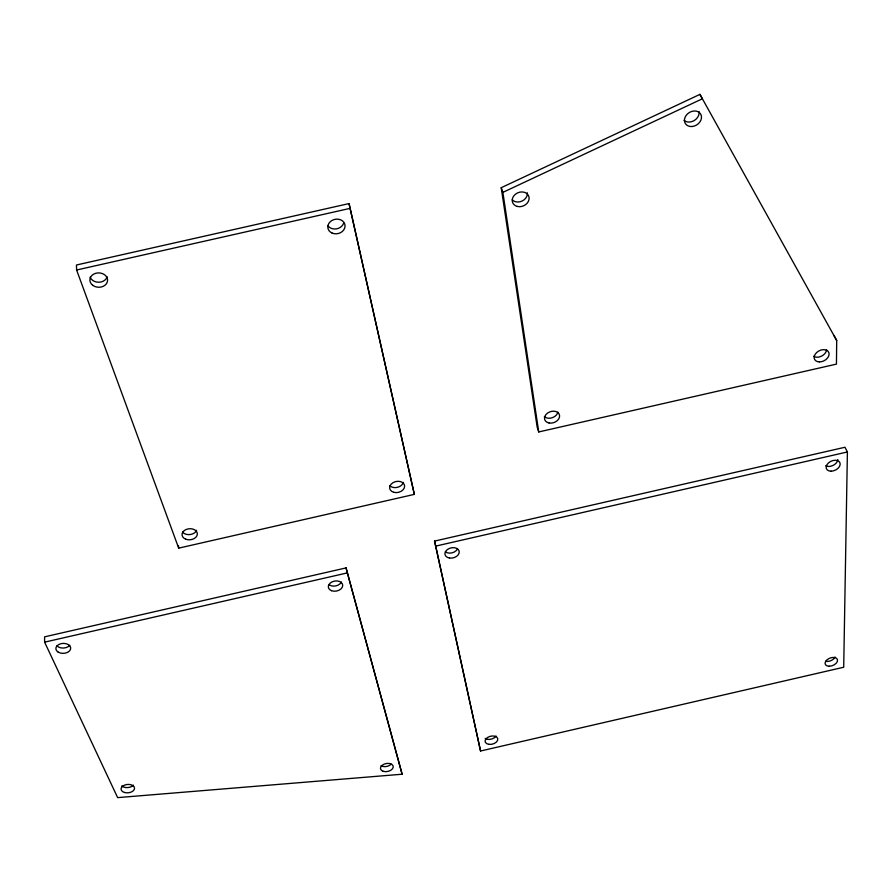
<?xml version="1.0" encoding="UTF-8"?>
<svg xmlns="http://www.w3.org/2000/svg" width="892" height="892" viewBox="0 0 892 892"><rect width="100%" height="100%" fill="white"/><g stroke="black" fill="none" stroke-linecap="round" stroke-linejoin="round"><path stroke-width="1.34" d="M836.696 340.499L836.451 364.114L538.735 431.951L537.162 427.056L501.226 187.699L699.941 94.374L836.696 340.499L834.154 335.849M847.4 451.965L843.709 667.238L480.554 751.008L434.538 541.098L844.969 447.26L847.4 451.965L435.731 546.105L480.554 751.008M538.735 431.951L502.876 192.371L702.361 98.789L699.941 94.374M346.04 567.914L44.6 636.843L44.611 642.151L117.644 797.626L402.114 774.223L346.04 567.914L402.114 774.223M44.611 642.151L346.966 572.987M178.69 548.145L414.345 494.38L349.04 203.577L76.467 265.002L76.6 270.008L178.69 548.145L178.478 545.558M76.6 270.008L350.166 208.349M501.226 187.699L502.876 192.371M434.538 541.098L435.731 546.105M414.345 494.38L349.04 203.577M403.329 482.36A7.56 5.564 -12.5 0 1 397.419 487.322A7.56 5.564 -12.5 0 1 389.782 485.661M196.563 530.283A7.649 5.53 -5.2 0 1 190.119 534.542A7.649 5.53 -5.2 0 1 182.57 532.1M343.688 223.022A8.652 7.281 -11.7 0 1 336.574 228.854A8.652 7.281 -11.7 0 1 327.977 225.843M107.129 276.743A8.831 7.181 2 0 1 98.901 282.251A8.831 7.181 2 0 1 90.103 277.156M69.743 645.284A7.415 4.995 -2.4 0 1 56.932 645.875M391.153 764.232A6.467 4.047 -11.2 0 1 381.029 765.704M341.424 582.041A7.236 5.073 -10.1 0 1 329.226 584.829M133.421 785.15A6.746 4.192 -5.2 0 1 121.791 785.874M457.518 548.948A7.247 5.107 -13.9 0 1 445.331 551.836M837.789 459.547A7.381 4.962 -25 0 1 833.251 465.301A7.381 4.962 -25 0 1 825.669 465.758M835.113 657.047A6.534 3.981 -21.5 0 1 825.713 661.34M496.063 736.034A6.467 4.07 -13.7 0 1 485.148 738.42M826.583 349.753A7.872 5.564 -27.4 0 1 821.588 356.098A7.872 5.564 -27.4 0 1 813.593 356.287M698.993 111.533A8.976 7.214 -32.6 0 1 694.154 120.587A8.976 7.214 -32.6 0 1 684.086 120.364M557.857 412.126A7.705 5.731 -18.8 0 1 552.204 417.724A7.705 5.731 -18.8 0 1 544.354 416.62M527.328 192.784A8.63 7.125 -23 0 1 522.099 201.046A8.63 7.125 -23 0 1 512.253 199.864M92.723 285.295A8.864 7.192 1.8 0 0 107.374 281.749A8.864 7.192 1.8 0 0 96.091 273.186A8.864 7.192 1.8 0 0 92.723 285.295M393.74 492.306A7.582 5.564 -12.5 0 0 404.622 485.895A7.582 5.564 -12.5 0 0 393.026 482.661A7.582 5.564 -12.5 0 0 393.74 492.306M185.759 539.192A7.671 5.53 -5.2 0 0 197.344 534.007A7.671 5.53 -5.2 0 0 185.96 529.58A7.671 5.53 -5.2 0 0 185.759 539.192M332.158 233.102A8.686 7.292 -11.7 0 0 345.059 225.921A8.686 7.292 -11.7 0 0 332.069 220.402A8.686 7.292 -11.7 0 0 332.158 233.102M58.192 652.13A7.437 4.995 -2.4 0 0 70.513 649.331A7.437 4.995 -2.4 0 0 61.124 643.645A7.437 4.995 -2.4 0 0 58.192 652.13M331.478 590.671A7.259 5.073 -10.1 0 0 342.706 585.788A7.259 5.073 -10.1 0 0 332.37 581.751A7.259 5.073 -10.1 0 0 331.478 590.671M383.159 771.312A6.489 4.047 -11.2 0 0 393.238 767.142A6.489 4.047 -11.2 0 0 384.162 764.121A6.489 4.047 -11.2 0 0 383.159 771.312M124.49 792.475A6.757 4.192 -5.2 0 0 134.547 788.216A6.757 4.192 -5.2 0 0 124.389 785.194A6.757 4.192 -5.2 0 0 124.49 792.475M488.905 744.341A6.478 4.059 -13.7 0 0 497.781 738.81A6.478 4.059 -13.7 0 0 487.668 737.405A6.478 4.059 -13.7 0 0 488.905 744.341M449.512 558.046A7.27 5.107 -13.9 0 0 459.157 551.234A7.27 5.107 -13.9 0 0 447.583 549.405A7.27 5.107 -13.9 0 0 449.512 558.046M831.088 471.188A7.404 4.962 -25 0 0 840.008 462.948A7.404 4.962 -25 0 0 828.378 463.004A7.404 4.962 -25 0 0 831.088 471.188M829.248 666.224A6.556 3.981 -21.4 0 0 837.465 659.589A6.556 3.981 -21.4 0 0 827.207 659.634A6.556 3.981 -21.4 0 0 829.248 666.224M517.327 206.442A8.664 7.125 -22.9 0 0 529.067 197.455A8.664 7.125 -22.9 0 0 515.632 194.066A8.664 7.125 -22.9 0 0 517.327 206.442M692.147 126.508A9.009 7.225 -32.5 0 0 700.733 114.198A9.009 7.225 -32.5 0 0 686.026 115.581A9.009 7.225 -32.5 0 0 692.147 126.508M548.981 422.964A7.738 5.731 -18.8 0 0 559.563 415.46A7.738 5.731 -18.8 0 0 547.61 413.041A7.738 5.731 -18.8 0 0 548.981 422.964M819.257 361.896A7.905 5.564 -27.3 0 0 828.958 352.92A7.905 5.564 -27.3 0 0 816.693 352.485A7.905 5.564 -27.3 0 0 819.257 361.896"/></g></svg>
